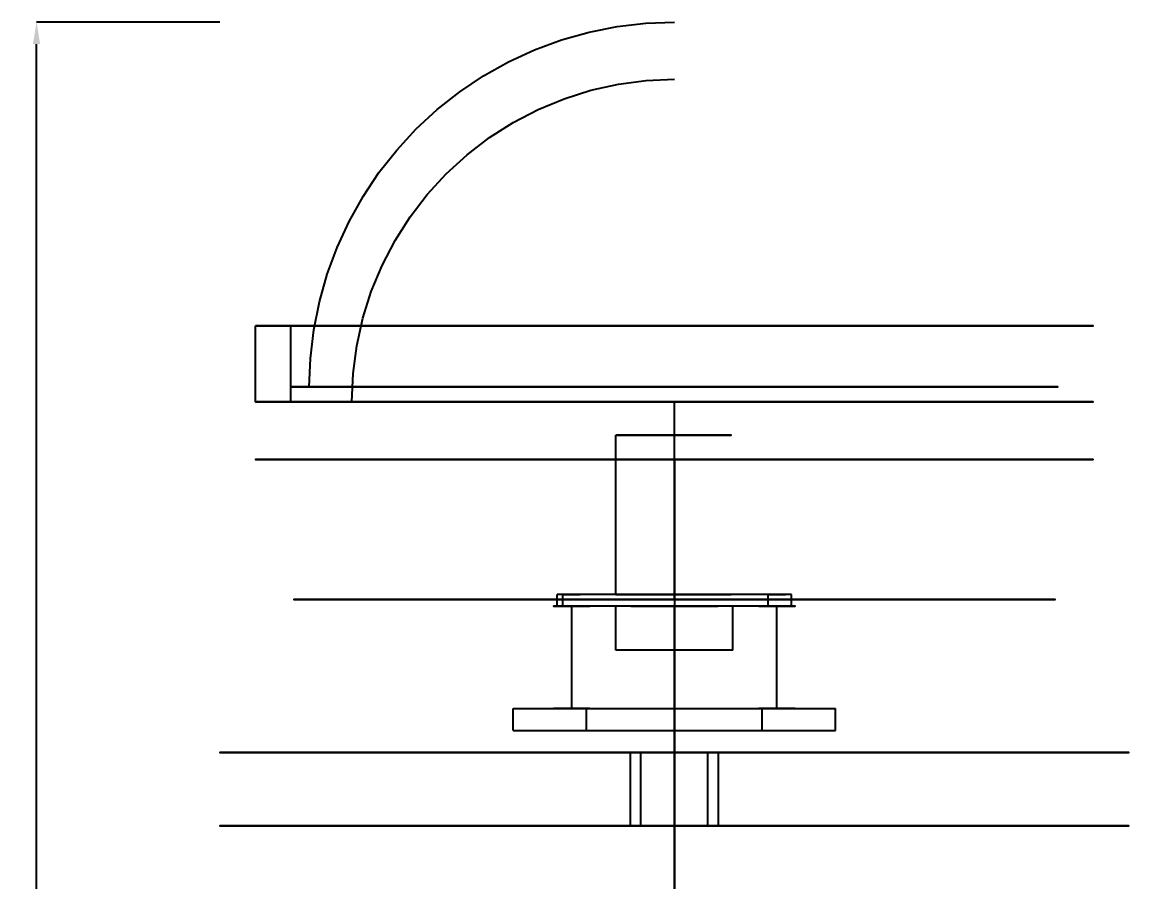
# Model space of a CAD drawing. Header units: millimetres. Extents: x -27 to 709, y -1034 to 466.
# Drawn here: x 320 to 471, y 348.4 to 465.7 of the extents above; entities that cross this region are included whole.
import ezdxf

# ---------------------------------------------------------------- set-up
doc = ezdxf.new("R2010")
doc.units = ezdxf.units.MM
doc.layers.add('DIMENSIONS', color=7, linetype='Continuous')
doc.layers.add('YZ_SIDE', color=7, linetype='Continuous')
doc.dimstyles.get("Standard").update_dxf_attribs({"dimtxt": 2.5, "dimasz": 2.5, "dimexe": 1.25, "dimexo": 0.625, "dimtad": 1, "dimcen": 2.5, "dimazin": 3, "dimtfac": 1, "dimtmove": 0, "dimatfit": 3})

# ---------------------------------------------------------------- blocks, each defined once
blk = doc.blocks.new('_CLOSEDFILLED')
at = {"color": 0, "linetype": 'BYBLOCK'}
blk.add_solid([(-1, 0.164), (0, 0), (-1, -0.164)], dxfattribs=at)
blk = doc.blocks.new('*D6')
for p, q in [((347, 465.7), (322, 465.7)), ((322, 243.35), (322, 462.7)), ((322, 3), (322, 222.35)), ((347, 0), (322, 0))]:
    blk.add_line(p, q)
at = {"layer": 'Defpoints'}
for p in [(347, 465.7), (322, 0), (347, 0)]:
    blk.add_point(p, dxfattribs=at)
at = {"layer": 'DIMENSIONS', "xscale": 3, "yscale": 3}
for p, rotation in [((322, 465.7), 90), ((322, 0), 270)]:
    blk.add_blockref('_CLOSEDFILLED', p, dxfattribs=dict(at, rotation=rotation))
at = {"layer": 'DIMENSIONS', "insert": (322, 232.85), "char_height": 3, "attachment_point": 5, "rotation": 90}
blk.add_mtext('465,702', dxfattribs=at)

msp = doc.modelspace()

# ---------------------------------------------------------------- linework, layer by layer
at = {"layer": 'YZ_SIDE'}
for points in [[(359.2, 415.902), (359.3535, 419.8093), (359.8131, 423.6924), (360.576, 427.5276), (361.6374, 431.291), (362.9908, 434.9596), (364.6279, 438.5107), (366.5385, 441.9224), (368.711, 445.1737), (371.1318, 448.2445), (373.7861, 451.1159), (376.6575, 453.7702), (379.7283, 456.191), (382.9796, 458.3635), (386.3913, 460.2741), (389.9424, 461.9112), (393.611, 463.2646), (397.3744, 464.326), (401.2096, 465.0889), (405.0927, 465.5485), (409, 465.702)], [(365, 413.9), (365.1674, 417.7349), (365.6685, 421.5405), (366.4993, 425.288), (367.6535, 428.9489), (369.1225, 432.4952), (370.8949, 435.9), (372.9573, 439.1374), (375.294, 442.1827), (377.8873, 445.0127), (380.7173, 447.606), (383.7626, 449.9427), (387, 452.0051), (390.4048, 453.7775), (393.9511, 455.2465), (397.612, 456.4007), (401.3595, 457.2315), (405.1651, 457.7326), (409, 457.9)], [(351.85, 424.25), (351.9892, 424.25), (352.4062, 424.25), (353.0989, 424.25), (354.0639, 424.25), (355.2966, 424.25), (356.7909, 424.25), (358.5395, 424.25), (360.5341, 424.25), (362.7647, 424.25), (365.2206, 424.25), (367.8897, 424.25), (370.7592, 424.25), (373.8149, 424.25), (377.0421, 424.25), (380.425, 424.25), (383.9471, 424.25), (387.5912, 424.25), (391.3397, 424.25), (395.1742, 424.25), (399.076, 424.25), (403.0262, 424.25), (407.0055, 424.25), (410.9945, 424.25), (414.9738, 424.25), (418.924, 424.25), (422.8258, 424.25), (426.6603, 424.25), (430.4088, 424.25), (434.0529, 424.25), (437.575, 424.25), (440.9579, 424.25), (444.1851, 424.25), (447.2408, 424.25), (450.1103, 424.25), (452.7794, 424.25), (455.2353, 424.25), (457.4659, 424.25), (459.4605, 424.25), (461.2091, 424.25), (462.7034, 424.25), (463.9361, 424.25), (464.9011, 424.25), (465.5938, 424.25), (466.0108, 424.25), (466.15, 424.25), (466.0108, 424.25), (465.5938, 424.25), (464.9011, 424.25), (463.9361, 424.25), (462.7034, 424.25), (461.2091, 424.25), (459.4605, 424.25), (457.4659, 424.25), (455.2353, 424.25), (452.7794, 424.25), (450.1103, 424.25), (447.2408, 424.25), (444.1851, 424.25), (440.9579, 424.25), (437.575, 424.25), (434.0529, 424.25), (430.4088, 424.25), (426.6603, 424.25), (422.8258, 424.25), (418.924, 424.25), (414.9738, 424.25), (410.9945, 424.25), (407.0055, 424.25), (403.0262, 424.25), (399.076, 424.25), (395.1742, 424.25), (391.3397, 424.25), (387.5912, 424.25), (383.9471, 424.25), (380.425, 424.25), (377.0421, 424.25), (373.8149, 424.25), (370.7592, 424.25), (367.8897, 424.25), (365.2206, 424.25), (362.7647, 424.25), (360.5341, 424.25), (358.5395, 424.25), (356.7909, 424.25), (355.2966, 424.25), (354.0639, 424.25), (353.0989, 424.25), (352.4062, 424.25), (351.9892, 424.25), (351.85, 424.25)], [(351.85, 413.9), (351.85, 424.25)], [(356.6719, 424.25), (356.8218, 424.25), (357.2705, 424.25), (358.0156, 424.25), (359.0526, 424.25), (360.3758, 424.25), (361.9775, 424.25), (363.8485, 424.25), (365.9782, 424.25), (368.3542, 424.25), (370.9631, 424.25), (373.7899, 424.25), (376.8183, 424.25), (380.0311, 424.25), (383.4098, 424.25), (386.9351, 424.25), (390.5867, 424.25), (394.3439, 424.25), (398.185, 424.25), (402.088, 424.25), (406.0306, 424.25), (409.9903, 424.25), (413.9442, 424.25), (417.8699, 424.25), (421.7447, 424.25), (425.5465, 424.25), (429.2536, 424.25), (432.8446, 424.25), (436.2991, 424.25), (439.5972, 424.25), (442.7201, 424.25), (445.6498, 424.25), (448.3695, 424.25), (450.8638, 424.25), (453.1183, 424.25), (455.12, 424.25), (456.8576, 424.25), (458.3211, 424.25), (459.5021, 424.25), (460.3938, 424.25), (460.9911, 424.25), (461.2906, 424.25), (461.2906, 424.25), (460.9911, 424.25), (460.3938, 424.25), (459.5021, 424.25), (458.3211, 424.25), (456.8576, 424.25), (455.12, 424.25), (453.1183, 424.25), (450.8638, 424.25), (448.3695, 424.25), (445.6498, 424.25), (442.7201, 424.25), (439.5972, 424.25), (436.2991, 424.25), (432.8446, 424.25), (429.2536, 424.25), (425.5465, 424.25), (421.7447, 424.25), (417.8699, 424.25), (413.9442, 424.25), (409.9903, 424.25), (406.0306, 424.25), (402.088, 424.25), (398.185, 424.25), (394.3439, 424.25), (390.5867, 424.25), (386.9351, 424.25), (383.4098, 424.25), (380.0311, 424.25), (376.8183, 424.25), (373.7899, 424.25), (370.9631, 424.25), (368.3542, 424.25), (365.9782, 424.25), (363.8485, 424.25), (361.9775, 424.25), (360.3758, 424.25), (359.0526, 424.25), (358.0156, 424.25), (357.2705, 424.25), (356.8218, 424.25), (356.6719, 424.25)], [(356.6719, 413.9), (356.6719, 424.25)], [(356.6719, 415.902), (356.8218, 415.902), (357.2705, 415.902), (358.0156, 415.902), (359.0526, 415.902), (360.3758, 415.902), (361.9775, 415.902), (363.8485, 415.902), (365.9782, 415.902), (368.3542, 415.902), (370.9631, 415.902), (373.7899, 415.902), (376.8183, 415.902), (380.0311, 415.902), (383.4098, 415.902), (386.9351, 415.902), (390.5867, 415.902), (394.3439, 415.902), (398.185, 415.902), (402.088, 415.902), (406.0306, 415.902), (409.9903, 415.902), (413.9442, 415.902), (417.8699, 415.902), (421.7447, 415.902), (425.5465, 415.902), (429.2536, 415.902), (432.8446, 415.902), (436.2991, 415.902), (439.5972, 415.902), (442.7201, 415.902), (445.6498, 415.902), (448.3695, 415.902), (450.8638, 415.902), (453.1183, 415.902), (455.12, 415.902), (456.8576, 415.902), (458.3211, 415.902), (459.5021, 415.902), (460.3938, 415.902), (460.9911, 415.902), (461.2906, 415.902), (461.2906, 415.902), (460.9911, 415.902), (460.3938, 415.902), (459.5021, 415.902), (458.3211, 415.902), (456.8576, 415.902), (455.12, 415.902), (453.1183, 415.902), (450.8638, 415.902), (448.3695, 415.902), (445.6498, 415.902), (442.7201, 415.902), (439.5972, 415.902), (436.2991, 415.902), (432.8446, 415.902), (429.2536, 415.902), (425.5465, 415.902), (421.7447, 415.902), (417.8699, 415.902), (413.9442, 415.902), (409.9903, 415.902), (406.0306, 415.902), (402.088, 415.902), (398.185, 415.902), (394.3439, 415.902), (390.5867, 415.902), (386.9351, 415.902), (383.4098, 415.902), (380.0311, 415.902), (376.8183, 415.902), (373.7899, 415.902), (370.9631, 415.902), (368.3542, 415.902), (365.9782, 415.902), (363.8485, 415.902), (361.9775, 415.902), (360.3758, 415.902), (359.0526, 415.902), (358.0156, 415.902), (357.2705, 415.902), (356.8218, 415.902), (356.6719, 415.902)], [(356.6719, 413.9), (356.6719, 415.902)], [(359.2, 415.902), (359.3574, 415.902), (359.8287, 415.902), (360.6109, 415.902), (361.699, 415.902), (363.0861, 415.902), (364.7635, 415.902), (366.7206, 415.902), (368.945, 415.902), (371.4227, 415.902), (374.1379, 415.902), (377.0735, 415.902), (380.211, 415.902), (383.5305, 415.902), (387.011, 415.902), (390.6306, 415.902), (394.3663, 415.902), (398.1945, 415.902), (402.091, 415.902), (406.0312, 415.902), (409.9901, 415.902), (413.9428, 415.902), (417.8643, 415.902), (421.7297, 415.902), (425.5146, 415.902), (429.1952, 415.902), (432.748, 415.902), (436.1507, 415.902), (439.3817, 415.902), (442.4207, 415.902), (445.2484, 415.902), (447.8469, 415.902), (450.1997, 415.902), (452.2921, 415.902), (454.1109, 415.902), (455.6443, 415.902), (456.8829, 415.902), (457.8188, 415.902), (458.446, 415.902), (458.7606, 415.902), (458.7606, 415.902), (458.446, 415.902), (457.8188, 415.902), (456.8829, 415.902), (455.6443, 415.902), (454.1109, 415.902), (452.2921, 415.902), (450.1997, 415.902), (447.8469, 415.902), (445.2484, 415.902), (442.4207, 415.902), (439.3817, 415.902), (436.1507, 415.902), (432.748, 415.902), (429.1952, 415.902), (425.5146, 415.902), (421.7297, 415.902), (417.8643, 415.902), (413.9428, 415.902), (409.9901, 415.902), (406.0312, 415.902), (402.091, 415.902), (398.1945, 415.902), (394.3663, 415.902), (390.6306, 415.902), (387.011, 415.902), (383.5305, 415.902), (380.211, 415.902), (377.0735, 415.902), (374.1379, 415.902), (371.4227, 415.902), (368.945, 415.902), (366.7206, 415.902), (364.7635, 415.902), (363.0861, 415.902), (361.699, 415.902), (360.6109, 415.902), (359.8287, 415.902), (359.3574, 415.902), (359.2, 415.902)], [(351.85, 413.9), (351.9892, 413.9), (352.4062, 413.9), (353.0989, 413.9), (354.0639, 413.9), (355.2966, 413.9), (356.7909, 413.9), (358.5395, 413.9), (360.5341, 413.9), (362.7647, 413.9), (365.2206, 413.9), (367.8897, 413.9), (370.7592, 413.9), (373.8149, 413.9), (377.0421, 413.9), (380.425, 413.9), (383.9471, 413.9), (387.5912, 413.9), (391.3397, 413.9), (395.1742, 413.9), (399.076, 413.9), (403.0262, 413.9), (407.0055, 413.9), (410.9945, 413.9), (414.9738, 413.9), (418.924, 413.9), (422.8258, 413.9), (426.6603, 413.9), (430.4088, 413.9), (434.0529, 413.9), (437.575, 413.9), (440.9579, 413.9), (444.1851, 413.9), (447.2408, 413.9), (450.1103, 413.9), (452.7794, 413.9), (455.2353, 413.9), (457.4659, 413.9), (459.4605, 413.9), (461.2091, 413.9), (462.7034, 413.9), (463.9361, 413.9), (464.9011, 413.9), (465.5938, 413.9), (466.0108, 413.9), (466.15, 413.9), (466.0108, 413.9), (465.5938, 413.9), (464.9011, 413.9), (463.9361, 413.9), (462.7034, 413.9), (461.2091, 413.9), (459.4605, 413.9), (457.4659, 413.9), (455.2353, 413.9), (452.7794, 413.9), (450.1103, 413.9), (447.2408, 413.9), (444.1851, 413.9), (440.9579, 413.9), (437.575, 413.9), (434.0529, 413.9), (430.4088, 413.9), (426.6603, 413.9), (422.8258, 413.9), (418.924, 413.9), (414.9738, 413.9), (410.9945, 413.9), (407.0055, 413.9), (403.0262, 413.9), (399.076, 413.9), (395.1742, 413.9), (391.3397, 413.9), (387.5912, 413.9), (383.9471, 413.9), (380.425, 413.9), (377.0421, 413.9), (373.8149, 413.9), (370.7592, 413.9), (367.8897, 413.9), (365.2206, 413.9), (362.7647, 413.9), (360.5341, 413.9), (358.5395, 413.9), (356.7909, 413.9), (355.2966, 413.9), (354.0639, 413.9), (353.0989, 413.9), (352.4062, 413.9), (351.9892, 413.9), (351.85, 413.9)], [(409, 413.9), (412.9866, 413.9), (416.9537, 413.9), (420.8822, 413.9), (424.7527, 413.9), (428.5465, 413.9), (432.245, 413.9), (435.8303, 413.9), (439.2849, 413.9), (442.5919, 413.9), (445.7353, 413.9), (448.6997, 413.9), (451.4707, 413.9), (454.0348, 413.9), (456.3795, 413.9), (458.4934, 413.9), (460.3661, 413.9), (461.9886, 413.9), (463.3529, 413.9), (464.4524, 413.9), (465.2818, 413.9), (465.8369, 413.9), (466.1152, 413.9), (466.1152, 413.9), (465.8369, 413.9), (465.2818, 413.9), (464.4524, 413.9), (463.3529, 413.9), (461.9886, 413.9), (460.3661, 413.9), (458.4934, 413.9), (456.3795, 413.9), (454.0348, 413.9), (451.4707, 413.9), (448.6997, 413.9), (445.7353, 413.9), (442.5919, 413.9), (439.2849, 413.9), (435.8303, 413.9), (432.245, 413.9), (428.5465, 413.9), (424.7527, 413.9), (420.8822, 413.9), (416.9537, 413.9), (412.9866, 413.9), (409, 413.9), (405.0134, 413.9), (401.0463, 413.9), (397.1178, 413.9), (393.2473, 413.9), (389.4535, 413.9), (385.755, 413.9), (382.1697, 413.9), (378.7151, 413.9), (375.4081, 413.9), (372.2647, 413.9), (369.3003, 413.9), (366.5293, 413.9), (363.9652, 413.9), (361.6205, 413.9), (359.5066, 413.9), (357.6339, 413.9), (356.0114, 413.9), (354.6471, 413.9), (353.5476, 413.9), (352.7182, 413.9), (352.1631, 413.9), (351.8848, 413.9), (351.8848, 413.9), (352.1631, 413.9), (352.7182, 413.9), (353.5476, 413.9), (354.6471, 413.9), (356.0114, 413.9), (357.6339, 413.9), (359.5066, 413.9), (361.6205, 413.9), (363.9652, 413.9), (366.5293, 413.9), (369.3003, 413.9), (372.2647, 413.9), (375.4081, 413.9), (378.7151, 413.9), (382.1697, 413.9), (385.755, 413.9), (389.4535, 413.9), (393.2473, 413.9), (397.1178, 413.9), (401.0463, 413.9), (405.0134, 413.9), (409, 413.9)], [(356.6719, 413.9), (356.8218, 413.9), (357.2705, 413.9), (358.0156, 413.9), (359.0526, 413.9), (360.3758, 413.9), (361.9775, 413.9), (363.8485, 413.9), (365.9782, 413.9), (368.3542, 413.9), (370.9631, 413.9), (373.7899, 413.9), (376.8183, 413.9), (380.0311, 413.9), (383.4098, 413.9), (386.9351, 413.9), (390.5867, 413.9), (394.3439, 413.9), (398.185, 413.9), (402.088, 413.9), (406.0306, 413.9), (409.9903, 413.9), (413.9442, 413.9), (417.8699, 413.9), (421.7447, 413.9), (425.5465, 413.9), (429.2536, 413.9), (432.8446, 413.9), (436.2991, 413.9), (439.5972, 413.9), (442.7201, 413.9), (445.6498, 413.9), (448.3695, 413.9), (450.8638, 413.9), (453.1183, 413.9), (455.12, 413.9), (456.8576, 413.9), (458.3211, 413.9), (459.5021, 413.9), (460.3938, 413.9), (460.9911, 413.9), (461.2906, 413.9), (461.2906, 413.9), (460.9911, 413.9), (460.3938, 413.9), (459.5021, 413.9), (458.3211, 413.9), (456.8576, 413.9), (455.12, 413.9), (453.1183, 413.9), (450.8638, 413.9), (448.3695, 413.9), (445.6498, 413.9), (442.7201, 413.9), (439.5972, 413.9), (436.2991, 413.9), (432.8446, 413.9), (429.2536, 413.9), (425.5465, 413.9), (421.7447, 413.9), (417.8699, 413.9), (413.9442, 413.9), (409.9903, 413.9), (406.0306, 413.9), (402.088, 413.9), (398.185, 413.9), (394.3439, 413.9), (390.5867, 413.9), (386.9351, 413.9), (383.4098, 413.9), (380.0311, 413.9), (376.8183, 413.9), (373.7899, 413.9), (370.9631, 413.9), (368.3542, 413.9), (365.9782, 413.9), (363.8485, 413.9), (361.9775, 413.9), (360.3758, 413.9), (359.0526, 413.9), (358.0156, 413.9), (357.2705, 413.9), (356.8218, 413.9), (356.6719, 413.9)], [(356.6719, 413.9), (356.8218, 413.9), (357.2705, 413.9), (358.0156, 413.9), (359.0526, 413.9), (360.3758, 413.9), (361.9775, 413.9), (363.8485, 413.9), (365.9782, 413.9), (368.3542, 413.9), (370.9631, 413.9), (373.7899, 413.9), (376.8183, 413.9), (380.0311, 413.9), (383.4098, 413.9), (386.9351, 413.9), (390.5867, 413.9), (394.3439, 413.9), (398.185, 413.9), (402.088, 413.9), (406.0306, 413.9), (409.9903, 413.9), (413.9442, 413.9), (417.8699, 413.9), (421.7447, 413.9), (425.5465, 413.9), (429.2536, 413.9), (432.8446, 413.9), (436.2991, 413.9), (439.5972, 413.9), (442.7201, 413.9), (445.6498, 413.9), (448.3695, 413.9), (450.8638, 413.9), (453.1183, 413.9), (455.12, 413.9), (456.8576, 413.9), (458.3211, 413.9), (459.5021, 413.9), (460.3938, 413.9), (460.9911, 413.9), (461.2906, 413.9), (461.2906, 413.9), (460.9911, 413.9), (460.3938, 413.9), (459.5021, 413.9), (458.3211, 413.9), (456.8576, 413.9), (455.12, 413.9), (453.1183, 413.9), (450.8638, 413.9), (448.3695, 413.9), (445.6498, 413.9), (442.7201, 413.9), (439.5972, 413.9), (436.2991, 413.9), (432.8446, 413.9), (429.2536, 413.9), (425.5465, 413.9), (421.7447, 413.9), (417.8699, 413.9), (413.9442, 413.9), (409.9903, 413.9), (406.0306, 413.9), (402.088, 413.9), (398.185, 413.9), (394.3439, 413.9), (390.5867, 413.9), (386.9351, 413.9), (383.4098, 413.9), (380.0311, 413.9), (376.8183, 413.9), (373.7899, 413.9), (370.9631, 413.9), (368.3542, 413.9), (365.9782, 413.9), (363.8485, 413.9), (361.9775, 413.9), (360.3758, 413.9), (359.0526, 413.9), (358.0156, 413.9), (357.2705, 413.9), (356.8218, 413.9), (356.6719, 413.9)], [(359.2403, 413.9), (359.3976, 413.9), (359.8685, 413.9), (360.65, 413.9), (361.7372, 413.9), (363.1232, 413.9), (364.7993, 413.9), (366.7548, 413.9), (368.9774, 413.9), (371.4531, 413.9), (374.1661, 413.9), (377.0993, 413.9), (380.2343, 413.9), (383.5511, 413.9), (387.0288, 413.9), (390.6454, 413.9), (394.3781, 413.9), (398.2032, 413.9), (402.0966, 413.9), (406.0336, 413.9), (409.9893, 413.9), (413.9388, 413.9), (417.8571, 413.9), (421.7194, 413.9), (425.5013, 413.9), (429.1788, 413.9), (432.7288, 413.9), (436.1288, 413.9), (439.3572, 413.9), (442.3937, 413.9), (445.2191, 413.9), (447.8155, 413.9), (450.1664, 413.9), (452.2572, 413.9), (454.0744, 413.9), (455.6066, 413.9), (456.8442, 413.9), (457.7793, 413.9), (458.4061, 413.9), (458.7204, 413.9), (458.7204, 413.9), (458.4061, 413.9), (457.7793, 413.9), (456.8442, 413.9), (455.6066, 413.9), (454.0744, 413.9), (452.2572, 413.9), (450.1664, 413.9), (447.8155, 413.9), (445.2191, 413.9), (442.3937, 413.9), (439.3572, 413.9), (436.1288, 413.9), (432.7288, 413.9), (429.1788, 413.9), (425.5013, 413.9), (421.7194, 413.9), (417.8571, 413.9), (413.9388, 413.9), (409.9893, 413.9), (406.0336, 413.9), (402.0966, 413.9), (398.2032, 413.9), (394.3781, 413.9), (390.6454, 413.9), (387.0288, 413.9), (383.5511, 413.9), (380.2343, 413.9), (377.0993, 413.9), (374.1661, 413.9), (371.4531, 413.9), (368.9774, 413.9), (366.7548, 413.9), (364.7993, 413.9), (363.1232, 413.9), (361.7372, 413.9), (360.65, 413.9), (359.8685, 413.9), (359.3976, 413.9), (359.2403, 413.9)], [(365, 413.9), (365.1771, 413.9), (365.7071, 413.9), (366.5856, 413.9), (367.8057, 413.9), (369.3574, 413.9), (371.2283, 413.9), (373.4033, 413.9), (375.8649, 413.9), (378.5932, 413.9), (381.5664, 413.9), (384.7605, 413.9), (388.1498, 413.9), (391.7069, 413.9), (395.4033, 413.9), (399.2091, 413.9), (403.0937, 413.9), (407.0259, 413.9), (410.9741, 413.9), (414.9063, 413.9), (418.7909, 413.9), (422.5967, 413.9), (426.2931, 413.9), (429.8502, 413.9), (433.2395, 413.9), (436.4336, 413.9), (439.4068, 413.9), (442.1351, 413.9), (444.5967, 413.9), (446.7717, 413.9), (448.6426, 413.9), (450.1943, 413.9), (451.4144, 413.9), (452.2929, 413.9), (452.8229, 413.9), (453, 413.9), (452.8229, 413.9), (452.2929, 413.9), (451.4144, 413.9), (450.1943, 413.9), (448.6426, 413.9), (446.7717, 413.9), (444.5967, 413.9), (442.1351, 413.9), (439.4068, 413.9), (436.4336, 413.9), (433.2395, 413.9), (429.8502, 413.9), (426.2931, 413.9), (422.5967, 413.9), (418.7909, 413.9), (414.9063, 413.9), (410.9741, 413.9), (407.0259, 413.9), (403.0937, 413.9), (399.2091, 413.9), (395.4033, 413.9), (391.7069, 413.9), (388.1498, 413.9), (384.7605, 413.9), (381.5664, 413.9), (378.5932, 413.9), (375.8649, 413.9), (373.4033, 413.9), (371.2283, 413.9), (369.3574, 413.9), (367.8057, 413.9), (366.5856, 413.9), (365.7071, 413.9), (365.1771, 413.9), (365, 413.9)], [(409, 413.9), (412.9441, 413.9), (416.8565, 413.9), (420.7056, 413.9), (424.4605, 413.9), (428.0909, 413.9), (431.5676, 413.9), (434.8626, 413.9), (437.9493, 413.9), (440.803, 413.9), (443.4006, 413.9), (445.7212, 413.9), (447.7462, 413.9), (449.4592, 413.9), (450.8465, 413.9), (451.8968, 413.9), (452.6018, 413.9), (452.9557, 413.9), (452.9557, 413.9), (452.6018, 413.9), (451.8968, 413.9), (450.8465, 413.9), (449.4592, 413.9), (447.7462, 413.9), (445.7212, 413.9), (443.4006, 413.9), (440.803, 413.9), (437.9493, 413.9), (434.8626, 413.9), (431.5676, 413.9), (428.0909, 413.9), (424.4605, 413.9), (420.7056, 413.9), (416.8565, 413.9), (412.9441, 413.9), (409, 413.9), (405.0559, 413.9), (401.1435, 413.9), (397.2944, 413.9), (393.5395, 413.9), (389.9091, 413.9), (386.4324, 413.9), (383.1374, 413.9), (380.0507, 413.9), (377.197, 413.9), (374.5994, 413.9), (372.2788, 413.9), (370.2538, 413.9), (368.5408, 413.9), (367.1535, 413.9), (366.1032, 413.9), (365.3982, 413.9), (365.0443, 413.9), (365.0443, 413.9), (365.3982, 413.9), (366.1032, 413.9), (367.1535, 413.9), (368.5408, 413.9), (370.2538, 413.9), (372.2788, 413.9), (374.5994, 413.9), (377.197, 413.9), (380.0507, 413.9), (383.1374, 413.9), (386.4324, 413.9), (389.9091, 413.9), (393.5395, 413.9), (397.2944, 413.9), (401.1435, 413.9), (405.0559, 413.9), (409, 413.9)], [(409, 406), (409, 413.9)], [(409, 386.9), (409, 413.9)], [(401, 409.35), (401.9164, 409.35), (404.4555, 409.35), (408.0357, 409.35), (411.8368, 409.35), (414.9881, 409.35), (416.7675, 409.35), (416.7675, 409.35), (414.9881, 409.35), (411.8368, 409.35), (408.0357, 409.35), (404.4555, 409.35), (401.9164, 409.35), (401, 409.35)], [(401, 387.6), (401, 409.35)], [(409, 406), (412.9866, 406), (416.9537, 406), (420.8822, 406), (424.7527, 406), (428.5465, 406), (432.245, 406), (435.8303, 406), (439.2849, 406), (442.5919, 406), (445.7353, 406), (448.6997, 406), (451.4707, 406), (454.0348, 406), (456.3795, 406), (458.4934, 406), (460.3661, 406), (461.9886, 406), (463.3529, 406), (464.4524, 406), (465.2818, 406), (465.8369, 406), (466.1152, 406), (466.1152, 406), (465.8369, 406), (465.2818, 406), (464.4524, 406), (463.3529, 406), (461.9886, 406), (460.3661, 406), (458.4934, 406), (456.3795, 406), (454.0348, 406), (451.4707, 406), (448.6997, 406), (445.7353, 406), (442.5919, 406), (439.2849, 406), (435.8303, 406), (432.245, 406), (428.5465, 406), (424.7527, 406), (420.8822, 406), (416.9537, 406), (412.9866, 406), (409, 406), (405.0134, 406), (401.0463, 406), (397.1178, 406), (393.2473, 406), (389.4535, 406), (385.755, 406), (382.1697, 406), (378.7151, 406), (375.4081, 406), (372.2647, 406), (369.3003, 406), (366.5293, 406), (363.9652, 406), (361.6205, 406), (359.5066, 406), (357.6339, 406), (356.0114, 406), (354.6471, 406), (353.5476, 406), (352.7182, 406), (352.1631, 406), (351.8848, 406), (351.8848, 406), (352.1631, 406), (352.7182, 406), (353.5476, 406), (354.6471, 406), (356.0114, 406), (357.6339, 406), (359.5066, 406), (361.6205, 406), (363.9652, 406), (366.5293, 406), (369.3003, 406), (372.2647, 406), (375.4081, 406), (378.7151, 406), (382.1697, 406), (385.755, 406), (389.4535, 406), (393.2473, 406), (397.1178, 406), (401.0463, 406), (405.0134, 406), (409, 406)], [(409, 406), (405.005, 406), (401.0304, 406), (397.0963, 406), (393.223, 406), (389.43, 406), (385.7368, 406), (382.1621, 406), (378.7241, 406), (375.4405, 406), (372.3278, 406), (369.402, 406), (366.678, 406), (364.1697, 406), (361.8898, 406), (359.85, 406), (358.0606, 406), (356.5308, 406), (355.2684, 406), (354.2798, 406), (353.57, 406), (353.1427, 406), (353, 406), (353.1427, 406), (353.57, 406), (354.2798, 406), (355.2684, 406), (356.5308, 406), (358.0606, 406), (359.85, 406), (361.8898, 406), (364.1697, 406), (366.678, 406), (369.402, 406), (372.3278, 406), (375.4405, 406), (378.7241, 406), (382.1621, 406), (385.7368, 406), (389.43, 406), (393.223, 406), (397.0963, 406), (401.0304, 406), (405.005, 406), (409, 406), (412.995, 406), (416.9696, 406), (420.9037, 406), (424.777, 406), (428.57, 406), (432.2632, 406), (435.8379, 406), (439.2759, 406), (442.5595, 406), (445.6722, 406), (448.598, 406), (451.322, 406), (453.8303, 406), (456.1102, 406), (458.15, 406), (459.9394, 406), (461.4692, 406), (462.7316, 406), (463.7202, 406), (464.43, 406), (464.8573, 406), (465, 406), (464.8573, 406), (464.43, 406), (463.7202, 406), (462.7316, 406), (461.4692, 406), (459.9394, 406), (458.15, 406), (456.1102, 406), (453.8303, 406), (451.322, 406), (448.598, 406), (445.6722, 406), (442.5595, 406), (439.2759, 406), (435.8379, 406), (432.2632, 406), (428.57, 406), (424.777, 406), (420.9037, 406), (416.9696, 406), (412.995, 406), (409, 406)], [(409, 406), (405.0221, 406), (401.0676, 406), (397.1596, 406), (393.3211, 406), (389.5746, 406), (385.9421, 406), (382.4449, 406), (379.1036, 406), (375.9377, 406), (372.9658, 406), (370.2054, 406), (367.6726, 406), (365.3824, 406), (363.3481, 406), (361.5817, 406), (360.0937, 406), (358.8926, 406), (357.9855, 406), (357.3779, 406), (357.0731, 406), (357.0731, 406), (357.3779, 406), (357.9855, 406), (358.8926, 406), (360.0937, 406), (361.5817, 406), (363.3481, 406), (365.3824, 406), (367.6726, 406), (370.2054, 406), (372.9658, 406), (375.9377, 406), (379.1036, 406), (382.4449, 406), (385.9421, 406), (389.5746, 406), (393.3211, 406), (397.1596, 406), (401.0676, 406), (405.0221, 406), (409, 406), (412.9779, 406), (416.9324, 406), (420.8404, 406), (424.6789, 406), (428.4254, 406), (432.0579, 406), (435.5551, 406), (438.8964, 406), (442.0623, 406), (445.0342, 406), (447.7946, 406), (450.3274, 406), (452.6176, 406), (454.6519, 406), (456.4183, 406), (457.9063, 406), (459.1074, 406), (460.0145, 406), (460.6221, 406), (460.9269, 406), (460.9269, 406), (460.6221, 406), (460.0145, 406), (459.1074, 406), (457.9063, 406), (456.4183, 406), (454.6519, 406), (452.6176, 406), (450.3274, 406), (447.7946, 406), (445.0342, 406), (442.0623, 406), (438.8964, 406), (435.5551, 406), (432.0579, 406), (428.4254, 406), (424.6789, 406), (420.8404, 406), (416.9324, 406), (412.9779, 406), (409, 406)], [(409, 406), (412.9771, 406), (416.9309, 406), (420.8381, 406), (424.6759, 406), (428.4217, 406), (432.0535, 406), (435.55, 406), (438.8907, 406), (442.056, 406), (445.0273, 406), (447.7872, 406), (450.3194, 406), (452.6092, 406), (454.6431, 406), (456.4091, 406), (457.8969, 406), (459.0978, 406), (460.0047, 406), (460.6122, 406), (460.9169, 406), (460.9169, 406), (460.6122, 406), (460.0047, 406), (459.0978, 406), (457.8969, 406), (456.4091, 406), (454.6431, 406), (452.6092, 406), (450.3194, 406), (447.7872, 406), (445.0273, 406), (442.056, 406), (438.8907, 406), (435.55, 406), (432.0535, 406), (428.4217, 406), (424.6759, 406), (420.8381, 406), (416.9309, 406), (412.9771, 406), (409, 406), (405.0229, 406), (401.0691, 406), (397.1619, 406), (393.3241, 406), (389.5783, 406), (385.9465, 406), (382.45, 406), (379.1093, 406), (375.944, 406), (372.9727, 406), (370.2128, 406), (367.6806, 406), (365.3908, 406), (363.3569, 406), (361.5909, 406), (360.1031, 406), (358.9022, 406), (357.9953, 406), (357.3878, 406), (357.0831, 406), (357.0831, 406), (357.3878, 406), (357.9953, 406), (358.9022, 406), (360.1031, 406), (361.5909, 406), (363.3569, 406), (365.3908, 406), (367.6806, 406), (370.2128, 406), (372.9727, 406), (375.944, 406), (379.1093, 406), (382.45, 406), (385.9465, 406), (389.5783, 406), (393.3241, 406), (397.1619, 406), (401.0691, 406), (405.0229, 406), (409, 406)], [(409, 406), (409, 106)], [(409, 406), (409, 386.9)], [(409, 386.9), (409, 406)], [(409, 386.9), (405.0221, 386.9), (401.0676, 386.9), (397.1596, 386.9), (393.3211, 386.9), (389.5746, 386.9), (385.9421, 386.9), (382.4449, 386.9), (379.1036, 386.9), (375.9377, 386.9), (372.9658, 386.9), (370.2054, 386.9), (367.6726, 386.9), (365.3824, 386.9), (363.3481, 386.9), (361.5817, 386.9), (360.0937, 386.9), (358.8926, 386.9), (357.9855, 386.9), (357.3779, 386.9), (357.0731, 386.9), (357.0731, 386.9), (357.3779, 386.9), (357.9855, 386.9), (358.8926, 386.9), (360.0937, 386.9), (361.5817, 386.9), (363.3481, 386.9), (365.3824, 386.9), (367.6726, 386.9), (370.2054, 386.9), (372.9658, 386.9), (375.9377, 386.9), (379.1036, 386.9), (382.4449, 386.9), (385.9421, 386.9), (389.5746, 386.9), (393.3211, 386.9), (397.1596, 386.9), (401.0676, 386.9), (405.0221, 386.9), (409, 386.9), (412.9779, 386.9), (416.9324, 386.9), (420.8404, 386.9), (424.6789, 386.9), (428.4254, 386.9), (432.0579, 386.9), (435.5551, 386.9), (438.8964, 386.9), (442.0623, 386.9), (445.0342, 386.9), (447.7946, 386.9), (450.3274, 386.9), (452.6176, 386.9), (454.6519, 386.9), (456.4183, 386.9), (457.9063, 386.9), (459.1074, 386.9), (460.0145, 386.9), (460.6221, 386.9), (460.9269, 386.9), (460.9269, 386.9), (460.6221, 386.9), (460.0145, 386.9), (459.1074, 386.9), (457.9063, 386.9), (456.4183, 386.9), (454.6519, 386.9), (452.6176, 386.9), (450.3274, 386.9), (447.7946, 386.9), (445.0342, 386.9), (442.0623, 386.9), (438.8964, 386.9), (435.5551, 386.9), (432.0579, 386.9), (428.4254, 386.9), (424.6789, 386.9), (420.8404, 386.9), (416.9324, 386.9), (412.9779, 386.9), (409, 386.9)], [(409, 386.9), (412.9771, 386.9), (416.9309, 386.9), (420.8381, 386.9), (424.6759, 386.9), (428.4217, 386.9), (432.0535, 386.9), (435.55, 386.9), (438.8907, 386.9), (442.056, 386.9), (445.0273, 386.9), (447.7872, 386.9), (450.3194, 386.9), (452.6092, 386.9), (454.6431, 386.9), (456.4091, 386.9), (457.8969, 386.9), (459.0978, 386.9), (460.0047, 386.9), (460.6122, 386.9), (460.9169, 386.9), (460.9169, 386.9), (460.6122, 386.9), (460.0047, 386.9), (459.0978, 386.9), (457.8969, 386.9), (456.4091, 386.9), (454.6431, 386.9), (452.6092, 386.9), (450.3194, 386.9), (447.7872, 386.9), (445.0273, 386.9), (442.056, 386.9), (438.8907, 386.9), (435.55, 386.9), (432.0535, 386.9), (428.4217, 386.9), (424.6759, 386.9), (420.8381, 386.9), (416.9309, 386.9), (412.9771, 386.9), (409, 386.9), (405.0229, 386.9), (401.0691, 386.9), (397.1619, 386.9), (393.3241, 386.9), (389.5783, 386.9), (385.9465, 386.9), (382.45, 386.9), (379.1093, 386.9), (375.944, 386.9), (372.9727, 386.9), (370.2128, 386.9), (367.6806, 386.9), (365.3908, 386.9), (363.3569, 386.9), (361.5909, 386.9), (360.1031, 386.9), (358.9022, 386.9), (357.9953, 386.9), (357.3878, 386.9), (357.0831, 386.9), (357.0831, 386.9), (357.3878, 386.9), (357.9953, 386.9), (358.9022, 386.9), (360.1031, 386.9), (361.5909, 386.9), (363.3569, 386.9), (365.3908, 386.9), (367.6806, 386.9), (370.2128, 386.9), (372.9727, 386.9), (375.944, 386.9), (379.1093, 386.9), (382.45, 386.9), (385.9465, 386.9), (389.5783, 386.9), (393.3241, 386.9), (397.1619, 386.9), (401.0691, 386.9), (405.0229, 386.9), (409, 386.9)], [(409, 386.9), (405.0091, 386.9), (401.0423, 386.9), (397.1233, 386.9), (393.2757, 386.9), (389.5227, 386.9), (385.8868, 386.9), (382.39, 386.9), (379.0532, 386.9), (375.8964, 386.9), (372.9388, 386.9), (370.1981, 386.9), (367.6907, 386.9), (365.4317, 386.9), (363.4348, 386.9), (361.7119, 386.9), (360.2734, 386.9), (359.1279, 386.9), (358.2824, 386.9), (357.7419, 386.9), (357.5097, 386.9), (357.5871, 386.9), (357.9738, 386.9), (358.6673, 386.9), (359.6635, 386.9), (360.9565, 386.9), (362.5384, 386.9), (364.3997, 386.9), (366.5292, 386.9), (368.9142, 386.9), (371.5403, 386.9), (374.3916, 386.9), (377.4511, 386.9), (380.7003, 386.9), (384.1197, 386.9), (387.6887, 386.9), (391.386, 386.9), (395.1891, 386.9), (399.0753, 386.9), (403.0212, 386.9), (407.0031, 386.9), (410.9969, 386.9), (414.9788, 386.9), (418.9247, 386.9), (422.8109, 386.9), (426.614, 386.9), (430.3113, 386.9), (433.8803, 386.9), (437.2997, 386.9), (440.5489, 386.9), (443.6084, 386.9), (446.4597, 386.9), (449.0858, 386.9), (451.4708, 386.9), (453.6003, 386.9), (455.4616, 386.9), (457.0435, 386.9), (458.3365, 386.9), (459.3327, 386.9), (460.0262, 386.9), (460.4129, 386.9), (460.4903, 386.9), (460.2581, 386.9), (459.7176, 386.9), (458.8721, 386.9), (457.7266, 386.9), (456.2881, 386.9), (454.5652, 386.9), (452.5683, 386.9), (450.3093, 386.9), (447.8019, 386.9), (445.0612, 386.9), (442.1036, 386.9), (438.9468, 386.9), (435.61, 386.9), (432.1132, 386.9), (428.4773, 386.9), (424.7243, 386.9), (420.8767, 386.9), (416.9577, 386.9), (412.9909, 386.9), (409, 386.9)], [(409, 386.9), (412.9441, 386.9), (416.8565, 386.9), (420.7056, 386.9), (424.4605, 386.9), (428.0909, 386.9), (431.5676, 386.9), (434.8626, 386.9), (437.9493, 386.9), (440.803, 386.9), (443.4006, 386.9), (445.7212, 386.9), (447.7462, 386.9), (449.4592, 386.9), (450.8465, 386.9), (451.8968, 386.9), (452.6018, 386.9), (452.9557, 386.9), (452.9557, 386.9), (452.6018, 386.9), (451.8968, 386.9), (450.8465, 386.9), (449.4592, 386.9), (447.7462, 386.9), (445.7212, 386.9), (443.4006, 386.9), (440.803, 386.9), (437.9493, 386.9), (434.8626, 386.9), (431.5676, 386.9), (428.0909, 386.9), (424.4605, 386.9), (420.7056, 386.9), (416.8565, 386.9), (412.9441, 386.9), (409, 386.9), (405.0559, 386.9), (401.1435, 386.9), (397.2944, 386.9), (393.5395, 386.9), (389.9091, 386.9), (386.4324, 386.9), (383.1374, 386.9), (380.0507, 386.9), (377.197, 386.9), (374.5994, 386.9), (372.2788, 386.9), (370.2538, 386.9), (368.5408, 386.9), (367.1535, 386.9), (366.1032, 386.9), (365.3982, 386.9), (365.0443, 386.9), (365.0443, 386.9), (365.3982, 386.9), (366.1032, 386.9), (367.1535, 386.9), (368.5408, 386.9), (370.2538, 386.9), (372.2788, 386.9), (374.5994, 386.9), (377.197, 386.9), (380.0507, 386.9), (383.1374, 386.9), (386.4324, 386.9), (389.9091, 386.9), (393.5395, 386.9), (397.2944, 386.9), (401.1435, 386.9), (405.0559, 386.9), (409, 386.9)], [(393, 386), (393, 387.6)], [(425, 387.6), (393, 387.6)], [(393, 386), (393, 387.6)], [(425, 387.6), (393, 387.6)], [(393.78, 387.6), (393.9737, 387.6), (394.4932, 387.6), (395.1736, 387.6), (395.7989, 387.6), (396.1706, 387.6), (396.1706, 387.6), (395.7989, 387.6), (395.1736, 387.6), (394.4932, 387.6), (393.9737, 387.6), (393.78, 387.6)], [(393.78, 387.6), (393.9737, 387.6), (394.4932, 387.6), (395.1736, 387.6), (395.7989, 387.6), (396.1706, 387.6), (396.1706, 387.6), (395.7989, 387.6), (395.1736, 387.6), (394.4932, 387.6), (393.9737, 387.6), (393.78, 387.6)], [(393.78, 386), (393.78, 387.6)], [(393.78, 386), (393.78, 387.6)], [(401, 387.6), (401.9164, 387.6), (404.4555, 387.6), (408.0357, 387.6), (411.8368, 387.6), (414.9881, 387.6), (416.7675, 387.6), (416.7675, 387.6), (414.9881, 387.6), (411.8368, 387.6), (408.0357, 387.6), (404.4555, 387.6), (401.9164, 387.6), (401, 387.6)], [(409, 386.9), (409, 125.1)], [(421.78, 387.6), (421.9737, 387.6), (422.4932, 387.6), (423.1736, 387.6), (423.7989, 387.6), (424.1706, 387.6), (424.1706, 387.6), (423.7989, 387.6), (423.1736, 387.6), (422.4932, 387.6), (421.9737, 387.6), (421.78, 387.6)], [(421.78, 387.6), (421.9737, 387.6), (422.4932, 387.6), (423.1736, 387.6), (423.7989, 387.6), (424.1706, 387.6), (424.1706, 387.6), (423.7989, 387.6), (423.1736, 387.6), (422.4932, 387.6), (421.9737, 387.6), (421.78, 387.6)], [(421.78, 386), (421.78, 387.6)], [(421.78, 386), (421.78, 387.6)], [(425, 386), (425, 387.6)], [(425, 386), (425, 387.6)], [(395, 386), (396.3516, 386), (397.2741, 386), (397.4746, 386), (396.8894, 386), (395.7043, 386), (394.2957, 386), (393.1106, 386), (392.5254, 386), (392.7259, 386), (393.6484, 386), (395, 386)], [(395, 386), (396.3516, 386), (397.2741, 386), (397.4746, 386), (396.8894, 386), (395.7043, 386), (394.2957, 386), (393.1106, 386), (392.5254, 386), (392.7259, 386), (393.6484, 386), (395, 386)], [(425, 386), (393, 386)], [(425, 386), (393, 386)], [(393.78, 386), (393.9737, 386), (394.4932, 386), (395.1736, 386), (395.7989, 386), (396.1706, 386), (396.1706, 386), (395.7989, 386), (395.1736, 386), (394.4932, 386), (393.9737, 386), (393.78, 386)], [(393.78, 386), (393.9737, 386), (394.4932, 386), (395.1736, 386), (395.7989, 386), (396.1706, 386), (396.1706, 386), (395.7989, 386), (395.1736, 386), (394.4932, 386), (393.9737, 386), (393.78, 386)], [(395, 386), (395.6596, 386), (396.1098, 386), (396.2076, 386), (395.922, 386), (395.3437, 386), (394.6563, 386), (394.078, 386), (393.7924, 386), (393.8902, 386), (394.3404, 386), (395, 386)], [(395, 386), (395.6596, 386), (396.1098, 386), (396.2076, 386), (395.922, 386), (395.3437, 386), (394.6563, 386), (394.078, 386), (393.7924, 386), (393.8902, 386), (394.3404, 386), (395, 386)], [(395, 372), (395, 386)], [(395, 372), (395, 386)], [(395, 372), (395, 386)], [(395, 372), (395, 386)], [(417, 386), (401, 386)], [(417, 386), (401, 386)], [(401, 380), (401, 386)], [(401, 380), (401, 386)], [(409, 386), (412.2438, 386), (414.4578, 386), (414.9389, 386), (413.5345, 386), (410.6904, 386), (407.3096, 386), (404.4655, 386), (403.0611, 386), (403.5422, 386), (405.7562, 386), (409, 386)], [(409, 346), (409, 386)], [(417, 380), (417, 386)], [(417, 380), (417, 386)], [(423, 386), (424.3516, 386), (425.2741, 386), (425.4746, 386), (424.8894, 386), (423.7043, 386), (422.2957, 386), (421.1106, 386), (420.5254, 386), (420.7259, 386), (421.6484, 386), (423, 386)], [(423, 386), (424.3516, 386), (425.2741, 386), (425.4746, 386), (424.8894, 386), (423.7043, 386), (422.2957, 386), (421.1106, 386), (420.5254, 386), (420.7259, 386), (421.6484, 386), (423, 386)], [(421.78, 386), (421.9737, 386), (422.4932, 386), (423.1736, 386), (423.7989, 386), (424.1706, 386), (424.1706, 386), (423.7989, 386), (423.1736, 386), (422.4932, 386), (421.9737, 386), (421.78, 386)], [(421.78, 386), (421.9737, 386), (422.4932, 386), (423.1736, 386), (423.7989, 386), (424.1706, 386), (424.1706, 386), (423.7989, 386), (423.1736, 386), (422.4932, 386), (421.9737, 386), (421.78, 386)], [(423, 386), (423.6596, 386), (424.1098, 386), (424.2076, 386), (423.922, 386), (423.3437, 386), (422.6563, 386), (422.078, 386), (421.7924, 386), (421.8902, 386), (422.3404, 386), (423, 386)], [(423, 386), (423.6596, 386), (424.1098, 386), (424.2076, 386), (423.922, 386), (423.3437, 386), (422.6563, 386), (422.078, 386), (421.7924, 386), (421.8902, 386), (422.3404, 386), (423, 386)], [(423, 372), (423, 386)], [(423, 372), (423, 386)], [(423, 372), (423, 386)], [(423, 372), (423, 386)], [(417, 380), (401, 380)], [(417, 380), (401, 380)], [(387, 369), (387, 372)], [(387, 372), (431, 372)], [(387, 369), (387, 372)], [(387, 372), (431, 372)], [(395, 372), (396.3516, 372), (397.2741, 372), (397.4746, 372), (396.8894, 372), (395.7043, 372), (394.2957, 372), (393.1106, 372), (392.5254, 372), (392.7259, 372), (393.6484, 372), (395, 372)], [(395, 372), (396.3516, 372), (397.2741, 372), (397.4746, 372), (396.8894, 372), (395.7043, 372), (394.2957, 372), (393.1106, 372), (392.5254, 372), (392.7259, 372), (393.6484, 372), (395, 372)], [(395, 372), (395.6596, 372), (396.1098, 372), (396.2076, 372), (395.922, 372), (395.3437, 372), (394.6563, 372), (394.078, 372), (393.7924, 372), (393.8902, 372), (394.3404, 372), (395, 372)], [(395, 372), (395.6596, 372), (396.1098, 372), (396.2076, 372), (395.922, 372), (395.3437, 372), (394.6563, 372), (394.078, 372), (393.7924, 372), (393.8902, 372), (394.3404, 372), (395, 372)], [(397, 372), (421, 372)], [(397, 372), (421, 372)], [(397, 369), (397, 372)], [(397, 369), (397, 372)], [(423, 372), (424.3516, 372), (425.2741, 372), (425.4746, 372), (424.8894, 372), (423.7043, 372), (422.2957, 372), (421.1106, 372), (420.5254, 372), (420.7259, 372), (421.6484, 372), (423, 372)], [(423, 372), (424.3516, 372), (425.2741, 372), (425.4746, 372), (424.8894, 372), (423.7043, 372), (422.2957, 372), (421.1106, 372), (420.5254, 372), (420.7259, 372), (421.6484, 372), (423, 372)], [(421, 369), (421, 372)], [(421, 369), (421, 372)], [(423, 372), (423.6596, 372), (424.1098, 372), (424.2076, 372), (423.922, 372), (423.3437, 372), (422.6563, 372), (422.078, 372), (421.7924, 372), (421.8902, 372), (422.3404, 372), (423, 372)], [(423, 372), (423.6596, 372), (424.1098, 372), (424.2076, 372), (423.922, 372), (423.3437, 372), (422.6563, 372), (422.078, 372), (421.7924, 372), (421.8902, 372), (422.3404, 372), (423, 372)], [(431, 369), (431, 372)], [(431, 369), (431, 372)], [(387, 369), (431, 369)], [(387, 369), (431, 369)], [(397, 369), (421, 369)], [(397, 369), (421, 369)], [(415, 366), (418.9404, 366), (422.84, 366), (426.6827, 366), (430.4528, 366), (434.1348, 366), (437.7136, 366), (441.1744, 366), (444.5031, 366), (447.686, 366), (450.71, 366), (453.5627, 366), (456.2323, 366), (458.708, 366), (460.9795, 366), (463.0375, 366), (464.8735, 366), (466.4801, 366), (467.8506, 366), (468.9794, 366), (469.8618, 366), (470.4943, 366), (470.8742, 366), (471, 366), (470.8711, 366), (470.4881, 366), (469.8526, 366), (468.9672, 366), (467.8354, 366), (466.462, 366), (464.8526, 366), (463.0138, 366), (460.9531, 366), (458.6791, 366), (456.201, 366), (453.5291, 366), (450.6743, 366), (447.6483, 366), (444.4636, 366), (441.1332, 366), (437.6708, 366), (434.0907, 366), (430.4075, 366), (426.6365, 366), (422.7929, 366), (418.8928, 366), (414.952, 366), (410.9867, 366), (407.0133, 366), (403.048, 366), (399.1072, 366), (395.2071, 366), (391.3635, 366), (387.5925, 366), (383.9093, 366), (380.3292, 366), (376.8668, 366), (373.5364, 366), (370.3517, 366), (367.3257, 366), (364.4709, 366), (361.799, 366), (359.3209, 366), (357.0469, 366), (354.9862, 366), (353.1474, 366), (351.538, 366), (350.1646, 366), (349.0328, 366), (348.1474, 366), (347.5119, 366), (347.1289, 366), (347, 366), (347.1258, 366), (347.5057, 366), (348.1382, 366), (349.0206, 366), (350.1494, 366), (351.5199, 366), (353.1265, 366), (354.9625, 366), (357.0205, 366), (359.292, 366), (361.7677, 366), (364.4373, 366), (367.29, 366), (370.314, 366), (373.4969, 366), (376.8256, 366), (380.2864, 366), (383.8652, 366), (387.5472, 366), (391.3173, 366), (395.16, 366), (399.0596, 366), (403, 366)], [(409, 366), (412.9925, 366), (416.9651, 366), (420.8981, 366), (424.7717, 366), (428.5668, 366), (432.2644, 366), (435.8461, 366), (439.2941, 366), (442.5911, 366), (445.7208, 366), (448.6675, 366), (451.4166, 366), (453.9544, 366), (456.2683, 366), (458.3466, 366), (460.1791, 366), (461.7567, 366), (463.0714, 366), (464.1167, 366), (464.8874, 366), (465.3798, 366), (465.5912, 366), (465.5207, 366), (465.1686, 366), (464.5367, 366), (463.6281, 366), (462.4473, 366), (461.0003, 366), (459.2942, 366), (457.3376, 366), (455.1401, 366), (452.7128, 366), (450.0676, 366), (447.2179, 366), (444.1778, 366), (440.9625, 366), (437.5879, 366), (434.0709, 366), (430.4289, 366), (426.6803, 366), (422.8435, 366), (418.9378, 366), (414.9825, 366), (410.9975, 366), (407.0025, 366), (403.0175, 366), (399.0622, 366), (395.1565, 366), (391.3197, 366), (387.5711, 366), (383.9291, 366), (380.4121, 366), (377.0375, 366), (373.8222, 366), (370.7821, 366), (367.9324, 366), (365.2872, 366), (362.8599, 366), (360.6624, 366), (358.7058, 366), (356.9997, 366), (355.5527, 366), (354.3719, 366), (353.4633, 366), (352.8314, 366), (352.4793, 366), (352.4088, 366), (352.6202, 366), (353.1126, 366), (353.8833, 366), (354.9286, 366), (356.2433, 366), (357.8209, 366), (359.6534, 366), (361.7317, 366), (364.0456, 366), (366.5834, 366), (369.3325, 366), (372.2792, 366), (375.4089, 366), (378.7059, 366), (382.1539, 366), (385.7356, 366), (389.4332, 366), (393.2283, 366), (397.1019, 366), (401.0349, 366), (405.0075, 366), (409, 366)], [(404.4174, 366), (401.1762, 366), (398.9467, 366), (398.0175, 366), (398.5085, 366), (400.3564, 366), (403.3221, 366), (407.0221, 366), (410.9779, 366), (414.6779, 366), (417.6436, 366), (419.4915, 366), (419.9825, 366), (419.0533, 366), (416.8238, 366), (413.5826, 366)], [(409, 366), (412.5142, 366), (414.9126, 366), (415.4338, 366), (413.9124, 366), (410.8313, 366), (407.1687, 366), (404.0876, 366), (402.5662, 366), (403.0874, 366), (405.4858, 366), (409, 366)], [(403, 366), (404.4174, 366)], [(403, 356), (403, 366)], [(403, 356), (403, 366)], [(404.4174, 356), (404.4174, 366)], [(409, 356), (409, 366)], [(409, 356), (409, 366)], [(413.5826, 366), (415, 366)], [(413.5826, 356), (413.5826, 366)], [(415, 356), (415, 366)], [(415, 356), (415, 366)], [(415, 356), (418.9404, 356), (422.84, 356), (426.6827, 356), (430.4528, 356), (434.1348, 356), (437.7136, 356), (441.1744, 356), (444.5031, 356), (447.686, 356), (450.71, 356), (453.5627, 356), (456.2323, 356), (458.708, 356), (460.9795, 356), (463.0375, 356), (464.8735, 356), (466.4801, 356), (467.8506, 356), (468.9794, 356), (469.8618, 356), (470.4943, 356), (470.8742, 356), (471, 356), (470.8711, 356), (470.4881, 356), (469.8526, 356), (468.9672, 356), (467.8354, 356), (466.462, 356), (464.8526, 356), (463.0138, 356), (460.9531, 356), (458.6791, 356), (456.201, 356), (453.5291, 356), (450.6743, 356), (447.6483, 356), (444.4636, 356), (441.1332, 356), (437.6708, 356), (434.0907, 356), (430.4075, 356), (426.6365, 356), (422.7929, 356), (418.8928, 356), (414.952, 356), (410.9867, 356), (407.0133, 356), (403.048, 356), (399.1072, 356), (395.2071, 356), (391.3635, 356), (387.5925, 356), (383.9093, 356), (380.3292, 356), (376.8668, 356), (373.5364, 356), (370.3517, 356), (367.3257, 356), (364.4709, 356), (361.799, 356), (359.3209, 356), (357.0469, 356), (354.9862, 356), (353.1474, 356), (351.538, 356), (350.1646, 356), (349.0328, 356), (348.1474, 356), (347.5119, 356), (347.1289, 356), (347, 356), (347.1258, 356), (347.5057, 356), (348.1382, 356), (349.0206, 356), (350.1494, 356), (351.5199, 356), (353.1265, 356), (354.9625, 356), (357.0205, 356), (359.292, 356), (361.7677, 356), (364.4373, 356), (367.29, 356), (370.314, 356), (373.4969, 356), (376.8256, 356), (380.2864, 356), (383.8652, 356), (387.5472, 356), (391.3173, 356), (395.16, 356), (399.0596, 356), (403, 356)], [(409, 356), (412.9925, 356), (416.9651, 356), (420.8981, 356), (424.7717, 356), (428.5668, 356), (432.2644, 356), (435.8461, 356), (439.2941, 356), (442.5911, 356), (445.7208, 356), (448.6675, 356), (451.4166, 356), (453.9544, 356), (456.2683, 356), (458.3466, 356), (460.1791, 356), (461.7567, 356), (463.0714, 356), (464.1167, 356), (464.8874, 356), (465.3798, 356), (465.5912, 356), (465.5207, 356), (465.1686, 356), (464.5367, 356), (463.6281, 356), (462.4473, 356), (461.0003, 356), (459.2942, 356), (457.3376, 356), (455.1401, 356), (452.7128, 356), (450.0676, 356), (447.2179, 356), (444.1778, 356), (440.9625, 356), (437.5879, 356), (434.0709, 356), (430.4289, 356), (426.6803, 356), (422.8435, 356), (418.9378, 356), (414.9825, 356), (410.9975, 356), (407.0025, 356), (403.0175, 356), (399.0622, 356), (395.1565, 356), (391.3197, 356), (387.5711, 356), (383.9291, 356), (380.4121, 356), (377.0375, 356), (373.8222, 356), (370.7821, 356), (367.9324, 356), (365.2872, 356), (362.8599, 356), (360.6624, 356), (358.7058, 356), (356.9997, 356), (355.5527, 356), (354.3719, 356), (353.4633, 356), (352.8314, 356), (352.4793, 356), (352.4088, 356), (352.6202, 356), (353.1126, 356), (353.8833, 356), (354.9286, 356), (356.2433, 356), (357.8209, 356), (359.6534, 356), (361.7317, 356), (364.0456, 356), (366.5834, 356), (369.3325, 356), (372.2792, 356), (375.4089, 356), (378.7059, 356), (382.1539, 356), (385.7356, 356), (389.4332, 356), (393.2283, 356), (397.1019, 356), (401.0349, 356), (405.0075, 356), (409, 356)], [(413.5826, 356), (416.8238, 356), (419.0533, 356), (419.9825, 356), (419.4915, 356), (417.6436, 356), (414.6779, 356), (410.9779, 356), (407.0221, 356), (403.3221, 356), (400.3564, 356), (398.5085, 356), (398.0175, 356), (398.9467, 356), (401.1762, 356), (404.4174, 356)], [(409, 356), (412.5142, 356), (414.9126, 356), (415.4338, 356), (413.9124, 356), (410.8313, 356), (407.1687, 356), (404.0876, 356), (402.5662, 356), (403.0874, 356), (405.4858, 356), (409, 356)], [(403, 356), (404.4174, 356)], [(413.5826, 356), (415, 356)]]:
    msp.add_lwpolyline(points, dxfattribs=at)

# ---------------------------------------------------------------- dimensions: what is measured, and where the dimension line sits
at = {"layer": 'DIMENSIONS'}
dim = msp.add_linear_dim(base=(322, 0), p1=(347, 0), p2=(347, 465.702), angle=90, dimstyle='Standard', override={"dimtxt": 3, "dimasz": 3, "dimdec": 3}, dxfattribs=at)
dim.commit()
dim.dimension.update_dxf_attribs({"geometry": '*D6', "text_midpoint": (322, 232.851)})

doc.saveas('drawing.dxf')
